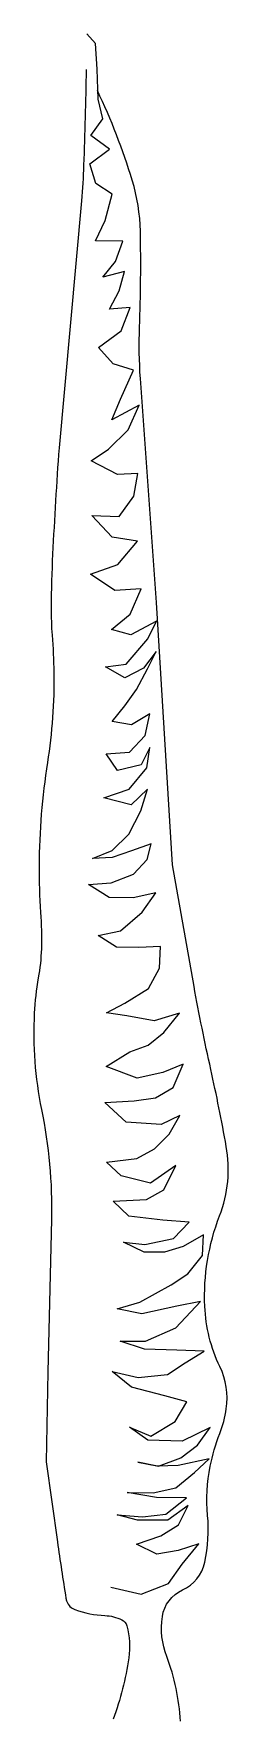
# Model space of a CAD drawing. Extents: x 1962 to 2265, y 282 to 2912.
import ezdxf

# ---------------------------------------------------------------- set-up
doc = ezdxf.new("R2010")
doc.units = 0
doc.layers.get('0').update_dxf_attribs({"linetype": 'CONTINUOUS'})

msp = doc.modelspace()

# ---------------------------------------------------------------- linework, layer by layer
at = {"color": 0}
for p, q in [((2057.8, 2896.7), (2044.4, 2912)), ((2060.6, 2857.1), (2057.8, 2896.7)), ((2062.1, 2810.2), (2060.6, 2857.1)), ((2069.3, 2779.7), (2062.1, 2810.2)), ((2050.9, 2753.7), (2069.3, 2779.7)), ((2079.9, 2732.2), (2050.9, 2753.7)), ((2049.3, 2709.4), (2079.9, 2732.2)), ((2058.3, 2678.9), (2049.3, 2709.4)), ((2083.8, 2662.2), (2058.3, 2678.9)), ((2073.2, 2620.9), (2083.8, 2662.2)), ((2057.8, 2589.3), (2073.2, 2620.9)), ((2100.4, 2589), (2057.8, 2589.3)), ((2089.3, 2556.9), (2100.4, 2589)), ((2069.6, 2532.7), (2089.3, 2556.9)), ((2103.1, 2541.6), (2069.6, 2532.7)), ((2095.1, 2511.2), (2103.1, 2541.6)), ((2079.8, 2482.6), (2095.1, 2511.2)), ((2112, 2485.5), (2079.8, 2482.6)), ((2097.8, 2449), (2112, 2485.5)), ((2062.9, 2423.1), (2097.8, 2449)), ((2085.3, 2397.4), (2062.9, 2423.1)), ((2117.5, 2388), (2085.3, 2397.4)), ((2097.2, 2342.5), (2117.5, 2388)), ((2083.5, 2310.4), (2097.2, 2342.5)), ((2126.3, 2333.2), (2083.5, 2310.4)), ((2109.1, 2295), (2126.3, 2333.2)), ((2078.5, 2264.8), (2109.1, 2295)), ((2051, 2246.7), (2078.5, 2264.8)), ((2092.2, 2225.1), (2051, 2246.7)), ((2123.9, 2226.7), (2092.2, 2225.1)), ((2117.6, 2191.5), (2123.9, 2226.7)), ((2094.8, 2159.9), (2117.6, 2191.5)), ((2083.8, 2127.7), (2052.2, 2161.4)), ((2052.2, 2161.4), (2094.8, 2159.9)), ((2123.3, 2121.4), (2083.8, 2127.7)), ((2092.7, 2085.1), (2123.3, 2121.4)), ((2050, 2070.1), (2092.7, 2085.1)), ((2088.1, 2044.2), (2050, 2070.1)), ((2129, 2047), (2088.1, 2044.2)), ((2112.2, 2007.6), (2129, 2047)), ((2082.9, 1983.4), (2112.2, 2007.6)), ((2113.3, 1975.4), (2082.9, 1983.4)), ((2153, 1996.4), (2113.3, 1975.4)), ((2139.4, 1969.1), (2153, 1996.4)), ((2105.7, 1929.8), (2139.4, 1969.1)), ((2152.7, 1949.5), (2133, 1923.5)), ((2139.1, 1922.2), (2152.7, 1949.5)), ((2073.5, 1925.6), (2105.7, 1929.8)), ((2103.8, 1908.5), (2073.5, 1925.6)), ((2133, 1923.5), (2103.8, 1908.5)), ((2122, 1890.1), (2139.1, 1922.2)), ((2103.5, 1864.5), (2122, 1890.1)), ((2083.8, 1840.3), (2103.5, 1864.5)), ((2143, 1852.1), (2114.2, 1835.3)), ((2135.5, 1818.3), (2143, 1852.1)), ((2114.2, 1835.3), (2083.8, 1840.3)), ((2111, 1792.7), (2135.5, 1818.3)), ((2074.4, 1789.9), (2111, 1792.7)), ((2092.5, 1763.7), (2074.4, 1789.9)), ((2142.7, 1799.9), (2129.1, 1772.6)), ((2138.2, 1768.2), (2142.7, 1799.9)), ((2129.1, 1772.6), (2092.5, 1763.7)), ((2110.6, 1734.9), (2138.2, 1768.2)), ((2071, 1721.2), (2110.6, 1734.9)), ((2113.5, 1710.5), (2071, 1721.2)), ((2139.3, 1734.7), (2113.5, 1710.5)), ((2128.7, 1701.3), (2139.3, 1734.7)), ((2110.2, 1664.9), (2128.7, 1701.3)), ((2084, 1639), (2110.2, 1664.9)), ((2053.5, 1627), (2084, 1639)), ((2114.4, 1638.8), (2083.9, 1628.5)), ((2144.9, 1649.5), (2114.4, 1638.8)), ((2138.7, 1625.2), (2144.9, 1649.5)), ((2083.9, 1628.5), (2053.5, 1627)), ((2117.2, 1602.2), (2138.7, 1625.2)), ((2047.1, 1586.1), (2082.4, 1589)), ((2079.2, 1565.9), (2047.1, 1586.1)), ((2082.4, 1589), (2117.2, 1602.2)), ((2117, 1565.7), (2079.2, 1565.9)), ((2152.3, 1573.3), (2117, 1565.7)), ((2130.8, 1543), (2152.3, 1573.3)), ((2097.2, 1514.1), (2130.8, 1543)), ((2061.9, 1506.9), (2097.2, 1514.1)), ((2090.9, 1488.5), (2061.9, 1506.9)), ((2125.7, 1488.2), (2090.9, 1488.5)), ((2159.2, 1489.4), (2125.7, 1488.2)), ((2157.7, 1455.9), (2159.2, 1489.4)), ((2140.5, 1424.2), (2157.7, 1455.9)), ((2103.9, 1401.4), (2140.5, 1424.2)), ((2075.1, 1386.4), (2103.9, 1401.4)), ((2106.8, 1381.8), (2075.1, 1386.4)), ((2149.4, 1373.7), (2106.8, 1381.8)), ((2189, 1385.7), (2149.4, 1373.7)), ((2164.5, 1355.4), (2189, 1385.7)), ((2140, 1336), (2164.5, 1355.4)), ((2074.6, 1302.9), (2111.3, 1325.3)), ((2111.3, 1325.3), (2140, 1336)), ((2123.2, 1284.3), (2074.6, 1302.9)), ((2162.8, 1293.2), (2123.2, 1284.3)), ((2194.7, 1306.5), (2162.8, 1293.2)), ((2179.2, 1270.1), (2194.7, 1306.5)), ((2151.7, 1253.7), (2179.2, 1270.1)), ((2072.5, 1246.3), (2118.2, 1249.1)), ((2105.8, 1215.7), (2072.5, 1246.3)), ((2118.2, 1249.1), (2151.7, 1253.7)), ((2160.6, 1212.3), (2105.8, 1215.7)), ((2189.8, 1226.1), (2160.6, 1212.3)), ((2172.7, 1197.1), (2189.8, 1226.1)), ((2150, 1174.6), (2172.7, 1197.1)), ((2075, 1153.7), (2122.5, 1159.5)), ((2122.5, 1159.5), (2150, 1174.6)), ((2098, 1132.3), (2075, 1153.7)), ((2143.6, 1121.1), (2098, 1132.3)), ((2183.3, 1148.3), (2143.6, 1121.1)), ((2164.8, 1110.6), (2183.3, 1148.3)), ((2137.3, 1095.5), (2164.8, 1110.6)), ((2085.6, 1092.8), (2137.3, 1095.5)), ((2109.8, 1069.6), (2085.6, 1092.8)), ((2162.8, 1063.2), (2109.8, 1069.6)), ((2204.1, 1059.9), (2162.8, 1063.2)), ((2179.6, 1034.4), (2204.1, 1059.9)), ((2133.8, 1013.3), (2101.7, 1028.7)), ((2101.7, 1028.7), (2135.2, 1025.5)), ((2135.2, 1025.5), (2179.6, 1034.4)), ((2226.6, 1040.2), (2194.7, 1022.1)), ((2225.1, 1008), (2226.6, 1040.2)), ((2165.5, 1013.1), (2133.8, 1013.3)), ((2194.7, 1022.1), (2165.5, 1013.1)), ((2201.9, 979.4), (2225.1, 1008)), ((2176.1, 962.6), (2201.9, 979.4)), ((2127.3, 935.5), (2176.1, 962.6)), ((2092, 924.9), (2127.3, 935.5)), ((2130.2, 917.2), (2092, 924.9)), ((2185.1, 929.1), (2130.2, 917.2)), ((2183.1, 895.6), (2221.6, 936.3)), ((2221.6, 936.3), (2185.1, 929.1)), ((2136, 874.6), (2183.1, 895.6)), ((2134.2, 862.4), (2096.5, 874.8)), ((2096.5, 874.8), (2136, 874.6)), ((2184.7, 860.4), (2134.2, 862.4)), ((2227.3, 858.8), (2184.7, 860.4)), ((2198, 840.7), (2227.3, 858.8)), ((2114.3, 803), (2084, 827.5)), ((2084, 827.5), (2124.8, 818.1)), ((2124.8, 818.1), (2170.5, 822.6)), ((2170.5, 822.6), (2198, 840.7)), ((2166, 789.2), (2114.3, 803)), ((2200.7, 779.9), (2166, 789.2)), ((2182.3, 749.5), (2200.7, 779.9)), ((2139.5, 720.6), (2110.9, 740.8)), ((2110.9, 740.8), (2144.3, 726.7)), ((2144.3, 726.7), (2182.3, 749.5)), ((2237, 740.1), (2193, 719)), ((2217.3, 712.8), (2237, 740.1)), ((2193, 719), (2139.5, 720.6)), ((2191.1, 692.9), (2217.3, 712.8)), ((2154.5, 679.7), (2124.1, 685.9)), ((2124.1, 685.9), (2156.2, 679.7)), ((2156.2, 679.7), (2191.1, 692.9)), ((2235.4, 691.4), (2186.7, 680.8)), ((2212.2, 670.2), (2235.4, 691.4)), ((2186.7, 680.8), (2154.5, 679.7)), ((2183.4, 646), (2212.2, 670.2)), ((2152.9, 631), (2107.3, 638.6)), ((2107.3, 638.6), (2148.1, 638.4)), ((2148.1, 638.4), (2183.4, 646)), ((2199.8, 630.7), (2152.9, 631)), ((2167.9, 604.8), (2199.8, 630.7)), ((2202.8, 618.5), (2170.9, 595.6)), ((2187.4, 588.2), (2202.8, 618.5)), ((2123.5, 595.9), (2091.8, 603.9)), ((2091.8, 603.9), (2131.4, 600.7)), ((2170.9, 595.6), (2123.5, 595.9)), ((2131.4, 600.7), (2167.9, 604.8)), ((2159.9, 571.4), (2187.4, 588.2)), ((2122, 558.1), (2159.9, 571.4)), ((2153.7, 542.7), (2122, 558.1)), ((2219.4, 558.8), (2187.2, 548.6)), ((2193.1, 527.2), (2219.4, 558.8)), ((2187.2, 548.6), (2153.7, 542.7)), ((2171.7, 496.9), (2193.1, 527.2)), ((2082, 491.4), (2129, 480.2)), ((2129, 480.2), (2171.7, 496.9))]:
    msp.add_line(p, q, dxfattribs=at)
for points in [[(2043.5, 2856.1, -0.004721), (2039.5, 2707.1, -0.012645), (2036.1, 2651.6), (2001.1, 2266.9, 0.005368), (1991.1, 2101.3, 0.010609), (1988.8, 2017.4, 0.021165), (1990.3, 1974.7, -0.01564), (1993, 1916.9, -0.042854), (1983, 1776.3, 0.037382), (1969.9, 1615.3, 0.019642), (1972.3, 1542.9, -0.025075), (1973.5, 1486.1, -0.036917), (1968.8, 1440.7, 0.030387), (1962.5, 1385.7, 0.064591), (1973.7, 1235.7, -0.05638), (1989.3, 1064.2), (1983.6, 826.8), (1981, 686.8), (1998.5, 561.9, 0.003388), (2011.8, 474.1, 0.05401), (2013.2, 468.7, 0.21559), (2025.8, 456.4, 0.076374), (2072.7, 447.1, -0.098525), (2098.9, 440.6, -0.221342), (2106.9, 431.1, -0.102215), (2109.8, 381, -0.051733), (2085.6, 285.6)], [(2190.5, 282.3, 0.077521), (2169.1, 383.1, -0.12854), (2162.3, 445.4, -0.255344), (2193.7, 486.9, 0.237862), (2228.5, 530, 0.077118), (2232.8, 603.2, -0.073959), (2236.9, 679.6, -0.042193), (2251.8, 730.5, 0.055995), (2262, 769.3, 0.149181), (2252, 834.9, -0.101031), (2228.5, 928.9, -0.103577), (2251.6, 1069.9, 0.137231), (2262, 1178.2, 0.010637), (2237.9, 1298, -0.009845), (2211.7, 1427.5), (2178.2, 1616.9), (2153.1, 2025.8), (2128, 2374.8, -0.026186), (2126.7, 2454.9, 0.014051), (2128, 2604.2, 0.069318), (2115.3, 2683.7, 0.037076), (2061, 2823.5)]]:
    msp.add_lwpolyline(points, format="xyb", dxfattribs=at)

doc.saveas('drawing.dxf')
